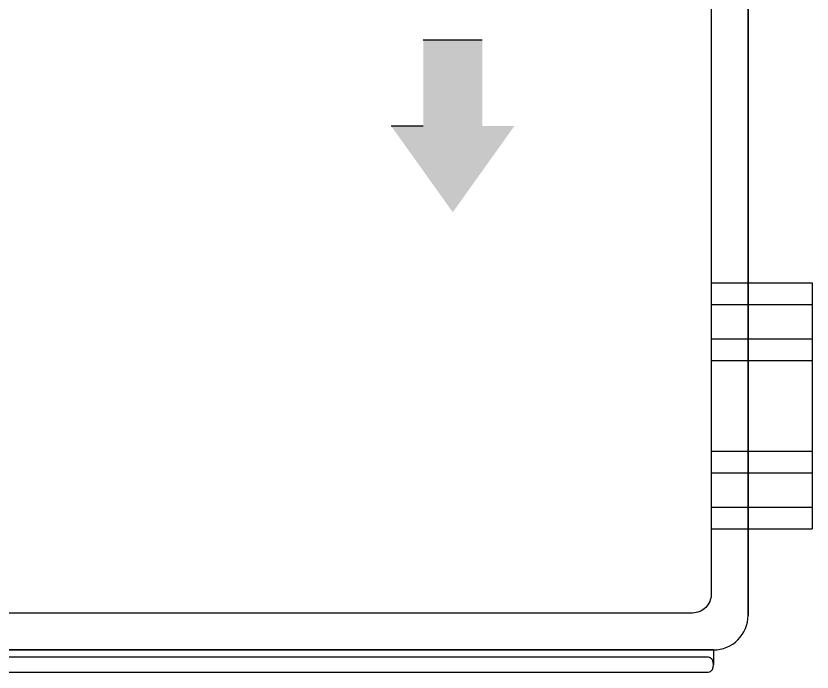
# Model space of a CAD drawing. Header units: millimetres. Extents: x 34479 to 326239, y 111570 to 168880.
# Drawn here: x 195206.9 to 195287.7, y 164078.6 to 164145.3 of the extents above; entities that cross this region are included whole.
import ezdxf

# ---------------------------------------------------------------- set-up
doc = ezdxf.new("R2010")
doc.units = ezdxf.units.MM
doc.header["$LTSCALE"] = 100
doc.header["$MEASUREMENT"] = 0
doc.layers.get('0').update_dxf_attribs({"linetype": 'CONTINUOUS'})

# ---------------------------------------------------------------- blocks, each defined once
blk = doc.blocks.new('SPC-CONTROL')
h = blk.add_hatch(color=256)
h.dxf.hatch_style = 1
h.paths.add_polyline_path([(52576.9, 56053.69), (52576.9, 56071.19), (52564.9, 56071.19), (52564.9, 56053.69), (52558.4, 56053.69), (52570.9, 56036.19), (52583.39, 56053.69)])
for p, q in [((52564.9, 56071.19, 0), (52576.9, 56071.19, 0)), ((52564.9, 56053.69, 0), (52558.4, 56053.69, 0)), ((52623.35, 56021.86, 0), (52643.85, 56021.86, 0)), ((52643.85, 56021.86, 0), (52643.85, 55971.86, 0)), ((52623.35, 56017.46, 0), (52643.85, 56017.46, 0)), ((52623.35, 56010.46, 0), (52643.85, 56010.46, 0)), ((52623.35, 56006.06, 0), (52643.85, 56006.06, 0)), ((52623.35, 55987.66, 0), (52643.85, 55987.66, 0)), ((52623.35, 55983.26, 0), (52643.85, 55983.26, 0)), ((52623.35, 55976.26, 0), (52643.85, 55976.26, 0)), ((52623.35, 55971.86, 0), (52643.85, 55971.86, 0)), ((52623.85, 55947.26, 0), (52623.85, 55944.26, 0)), ((52622.73, 55945.76, 0), (52388.98, 55945.76, 0)), ((52388.98, 55942.76, 0), (52622.73, 55942.76, 0))]:
    blk.add_line(p, q)
at = {"elevation": 0}
blk.add_lwpolyline([(52380.85, 55971.08), (52380.85, 55954.26, 0.414214), (52387.85, 55947.26), (52623.85, 55947.26, 0.414214), (52630.85, 55954.26), (52630.85, 56290.26, 0.414214), (52623.85, 56297.26), (52387.85, 56297.26, 0.414214), (52380.85, 56290.26), (52380.85, 56273.51)], format="xyb", dxfattribs=at)
for points in [[(52630.85, 56290.26), (52630.85, 55954.26)], [(52623.85, 55947.26), (52387.85, 55947.26)]]:
    blk.add_lwpolyline(points, dxfattribs=at)
blk.add_lwpolyline([(52623.35, 56286.01), (52623.35, 55958.51, -0.414214), (52619.6, 55954.76), (52392.1, 55954.76, -0.414214), (52388.35, 55958.51), (52388.35, 56286.01, -0.414214), (52392.1, 56289.76), (52619.6, 56289.76, -0.414214)], format="xyb", close=True, dxfattribs=at)
for centre, radius, start, end in [((52622.73, 55944.76, 0), 1, 27.9413, 90), ((52621.79, 55944.26, 0), 2.07, 332.0587, 27.9413), ((52622.73, 55943.76, 0), 1, 270, 332.0587)]:
    blk.add_arc(centre, radius, start, end)

msp = doc.modelspace()

# ---------------------------------------------------------------- block references
at = {"xscale": 0.5, "yscale": 0.5, "zscale": 0.5}
msp.add_blockref('SPC-CONTROL', (168965.754, 136107.26, 0), dxfattribs=at)

doc.saveas('drawing.dxf')
